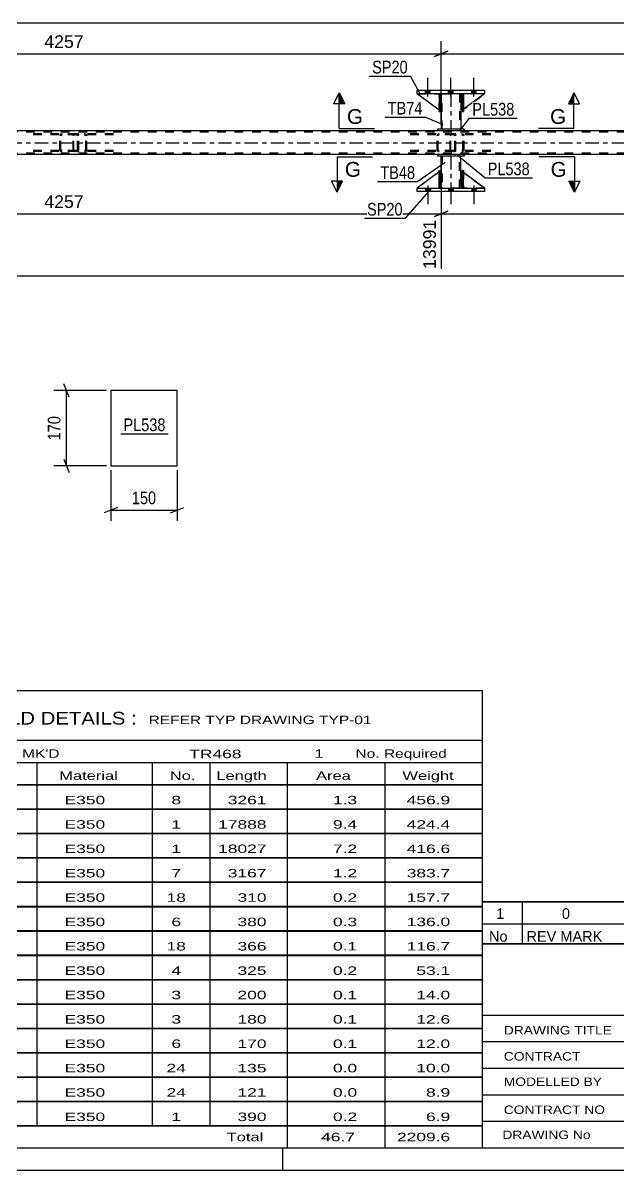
# Model space of a CAD drawing. Header units: millimetres. Extents: x 0 to 841, y 0 to 594.
# Drawn here: x 572.3 to 706.7, y 0 to 258.9 of the extents above; entities that cross this region are included whole.
import ezdxf

# ---------------------------------------------------------------- set-up
doc = ezdxf.new("R2010")
doc.units = ezdxf.units.MM
doc.linetypes.add('DXK_LINE_DOT2', pattern=[3.9198, 1.9599, -1.9599])
doc.linetypes.add('DXK_LINE_DOT3', pattern=[5.9187, 2.979, -0.9799, 0.9799, -0.9799])
doc.styles.add('Arial', font='ARIAL.TTF', dxfattribs={"height": 0.2})
doc.styles.add('Arial Narrow', font='ARIALN.TTF', dxfattribs={"height": 0.2})

# ---------------------------------------------------------------- blocks, each defined once
blk = doc.blocks.new('Unknown-318465150-1115')
at = {"color": 5, "linetype": 'Continuous'}
for p, q in [((5, 5), (836, 5)), ((631, 0), (631, 5)), ((0, 0), (841, 0))]:
    blk.add_line(p, q, dxfattribs=at)
blk = doc.blocks.new('Part-318465150-3970 - 3900')
at = {"color": 2, "linetype": 'Continuous'}
for p, q in [((671.95, 229.26), (665.95, 229.26)), ((665.95, 229.26), (665.95, 228.86)), ((671.95, 228.86), (665.95, 228.86)), ((671.95, 229.26), (671.95, 228.86))]:
    blk.add_line(p, q, dxfattribs=at)
blk = doc.blocks.new('Part-318465150-3975 - 3900')
at = {"color": 2, "linetype": 'Continuous'}
for p, q in [((666.75, 225.66), (666.75, 228.86)), ((671.15, 225.66), (671.15, 228.86)), ((666.75, 221.66), (666.75, 222.26)), ((671.15, 222.26), (671.15, 221.66))]:
    blk.add_line(p, q, dxfattribs=at)
at = {"color": 7, "linetype": 'DXK_LINE_DOT2'}
for p, q in [((671.15, 228.86), (666.75, 228.86)), ((666.99, 228.86), (666.99, 221.66)), ((670.91, 221.66), (670.91, 228.86)), ((666.75, 222.26), (666.75, 225.66)), ((671.15, 222.26), (671.15, 225.66)), ((671.15, 221.66), (666.75, 221.66))]:
    blk.add_line(p, q, dxfattribs=at)
at = {"color": 7, "linetype": 'DXK_LINE_DOT3'}
blk.add_line((668.95, 228.86), (668.95, 221.66), dxfattribs=at)
blk = doc.blocks.new('Part-318465150-3976 - 3900')
at = {"color": 2, "linetype": 'Continuous'}
for p, q in [((666.3, 221.66), (666.3, 225.66)), ((666.3, 225.66), (666.62, 225.66)), ((666.62, 221.66), (666.62, 225.66)), ((666.3, 221.66), (666.3, 221.66)), ((666.62, 221.66), (666.3, 221.66))]:
    blk.add_line(p, q, dxfattribs=at)
at = {"color": 7, "linetype": 'DXK_LINE_DOT2'}
for p, q in [((666.3, 225.66), (666.3, 222.26)), ((666.62, 222.26), (666.62, 225.66)), ((666.3, 222.26), (666.3, 221.66)), ((666.3, 222.26), (666.62, 222.26)), ((666.3, 221.66), (666.3, 221.66)), ((666.3, 221.66), (666.3, 221.66)), ((666.62, 221.66), (666.62, 222.26)), ((666.62, 221.66), (666.62, 221.66))]:
    blk.add_line(p, q, dxfattribs=at)
blk = doc.blocks.new('Part-318465150-3924 - 3900')
at = {"color": 7, "linetype": 'DXK_LINE_DOT2'}
for p, q in [((669.55, 233.9), (658.7, 233.9)), ((669.55, 233.66), (658.7, 233.66)), ((665.85, 233.6), (665.81, 233.42)), ((665.81, 230.38), (665.81, 233.42)), ((666.06, 233.42), (666.08, 233.51)), ((666.06, 230.38), (666.06, 233.42)), ((666.08, 233.51), (666.14, 233.59)), ((666.32, 233.9), (666.12, 233.86)), ((666.14, 233.59), (666.22, 233.64)), ((666.22, 233.64), (666.32, 233.66)), ((669.75, 233.86), (669.55, 233.9)), ((669.55, 233.66), (669.65, 233.64)), ((669.65, 233.64), (669.73, 233.59)), ((669.73, 233.59), (669.79, 233.51)), ((669.79, 233.51), (669.81, 233.42)), ((669.81, 230.38), (669.81, 233.42)), ((670.06, 233.42), (670.02, 233.6)), ((670.06, 230.38), (670.06, 233.42)), ((669.55, 230.14), (658.7, 230.14)), ((669.55, 229.9), (658.7, 229.9)), ((665.81, 230.38), (665.85, 230.19)), ((666.08, 230.28), (666.06, 230.38)), ((666.14, 230.21), (666.08, 230.28)), ((666.12, 229.93), (666.32, 229.9)), ((666.22, 230.15), (666.14, 230.21)), ((666.32, 230.14), (666.22, 230.15)), ((669.65, 230.15), (669.55, 230.14)), ((669.55, 229.9), (669.75, 229.93)), ((669.73, 230.21), (669.65, 230.15)), ((669.79, 230.28), (669.73, 230.21)), ((669.81, 230.38), (669.79, 230.28)), ((670.02, 230.19), (670.06, 230.38))]:
    blk.add_line(p, q, dxfattribs=at)
for centre, start, end in [((666.3, 233.4), 110.7583, 155.68), ((669.57, 233.4), 24.32, 69.2417), ((666.3, 230.4), 204.32, 249.2417), ((669.57, 230.4), 290.7583, 335.68)]:
    blk.add_arc(centre, 0.496, start, end, dxfattribs=at)
blk = doc.blocks.new('Part-318465150-3925 - 3900')
at = {"color": 7, "linetype": 'DXK_LINE_DOT2'}
for p, q in [((584.42, 233.9), (573.56, 233.9)), ((584.42, 233.66), (573.56, 233.66)), ((580.71, 233.6), (580.67, 233.42)), ((580.67, 230.38), (580.67, 233.42)), ((580.93, 233.42), (580.95, 233.51)), ((580.93, 230.38), (580.93, 233.42)), ((580.95, 233.51), (581, 233.59)), ((581.18, 233.9), (580.99, 233.86)), ((581, 233.59), (581.09, 233.64)), ((581.09, 233.64), (581.18, 233.66)), ((584.61, 233.86), (584.42, 233.9)), ((584.42, 233.66), (584.52, 233.64)), ((584.52, 233.64), (584.6, 233.59)), ((584.6, 233.59), (584.65, 233.51)), ((584.65, 233.51), (584.67, 233.42)), ((584.67, 230.38), (584.67, 233.42)), ((584.93, 233.42), (584.89, 233.6)), ((584.93, 230.38), (584.93, 233.42)), ((584.42, 230.14), (573.56, 230.14)), ((584.42, 229.9), (573.56, 229.9)), ((580.67, 230.38), (580.71, 230.19)), ((580.95, 230.28), (580.93, 230.38)), ((581, 230.21), (580.95, 230.28)), ((580.99, 229.93), (581.18, 229.9)), ((581.09, 230.15), (581, 230.21)), ((581.18, 230.14), (581.09, 230.15)), ((584.52, 230.15), (584.42, 230.14)), ((584.42, 229.9), (584.61, 229.93)), ((584.6, 230.21), (584.52, 230.15)), ((584.65, 230.28), (584.6, 230.21)), ((584.67, 230.38), (584.65, 230.28)), ((584.89, 230.19), (584.93, 230.38))]:
    blk.add_line(p, q, dxfattribs=at)
for centre, start, end in [((581.16, 233.4), 110.7583, 155.68), ((584.44, 233.4), 24.32, 69.2417), ((581.16, 230.4), 204.32, 249.2417), ((584.44, 230.4), 290.7583, 335.68)]:
    blk.add_arc(centre, 0.496, start, end, dxfattribs=at)
blk = doc.blocks.new('Part-318465150-3929 - 3900')
at = {"color": 7, "linetype": 'DXK_LINE_DOT2'}
for p, q in [((668.82, 233.6), (668.8, 233.42)), ((668.8, 230.38), (668.8, 233.42)), ((668.88, 233.76), (668.82, 233.6)), ((668.97, 233.86), (668.88, 233.76)), ((668.94, 233.42), (668.95, 233.51)), ((668.94, 230.38), (668.94, 233.42)), ((668.95, 233.51), (668.98, 233.59)), ((669.07, 233.9), (668.97, 233.86)), ((668.98, 233.59), (669.02, 233.64)), ((669.02, 233.64), (669.07, 233.66)), ((677.93, 233.9), (669.07, 233.9)), ((677.93, 233.66), (669.07, 233.66)), ((670.06, 233.66), (670.06, 233.9)), ((671.6, 233.86), (671.41, 233.9)), ((671.41, 233.66), (671.5, 233.64)), ((671.5, 233.64), (671.58, 233.59)), ((671.58, 233.59), (671.64, 233.51)), ((671.64, 233.51), (671.66, 233.42)), ((671.66, 230.38), (671.66, 233.42)), ((671.91, 233.42), (671.87, 233.6)), ((671.91, 230.38), (671.91, 233.42)), ((668.8, 230.38), (668.82, 230.19)), ((668.82, 230.19), (668.88, 230.04)), ((668.88, 230.04), (668.97, 229.93)), ((668.95, 230.28), (668.94, 230.38)), ((668.98, 230.21), (668.95, 230.28)), ((668.97, 229.93), (669.07, 229.9)), ((669.02, 230.15), (668.98, 230.21)), ((669.07, 230.14), (669.02, 230.15)), ((677.93, 230.14), (669.07, 230.14)), ((677.93, 229.9), (669.07, 229.9)), ((670.06, 229.9), (670.06, 230.14)), ((671.5, 230.15), (671.41, 230.14)), ((671.41, 229.9), (671.6, 229.93)), ((671.58, 230.21), (671.5, 230.15)), ((671.64, 230.28), (671.58, 230.21)), ((671.66, 230.38), (671.64, 230.28)), ((671.87, 230.19), (671.91, 230.38))]:
    blk.add_line(p, q, dxfattribs=at)
for centre, start, end in [((671.42, 233.4), 23.8494, 68.8059), ((671.42, 230.39), 291.1941, 336.1506)]:
    blk.add_arc(centre, 0.492, start, end, dxfattribs=at)
blk = doc.blocks.new('Part-318465150-3996 - 3900')
at = {"color": 2, "linetype": 'Continuous'}
for p, q in [((666.3, 225.33), (661.35, 221.66)), ((666.75, 225.66), (666.62, 225.56)), ((666.75, 222.26), (666.75, 225.66)), ((666.3, 221.81), (666.15, 221.66)), ((666.75, 222.26), (666.62, 222.13)), ((666.75, 222.26), (666.75, 222.26))]:
    blk.add_line(p, q, dxfattribs=at)
at = {"color": 7, "linetype": 'DXK_LINE_DOT2'}
for p, q in [((666.62, 225.56), (666.3, 225.33)), ((666.75, 222.26), (666.75, 225.66)), ((661.35, 221.66), (661.35, 221.66)), ((661.35, 221.66), (666.15, 221.66)), ((666.75, 222.26), (666.15, 221.66)), ((666.62, 222.13), (666.3, 221.81))]:
    blk.add_line(p, q, dxfattribs=at)
blk = doc.blocks.new('Part-318465150-3997 - 3900')
at = {"color": 7, "linetype": 'DXK_LINE_DOT2'}
for p, q in [((666.75, 225.66), (661.35, 221.66)), ((666.75, 222.26), (666.75, 225.66)), ((666.75, 225.66), (666.75, 222.26)), ((661.35, 221.66), (666.15, 221.66)), ((666.15, 221.66), (666.75, 222.26)), ((666.75, 222.26), (666.15, 221.66)), ((666.75, 222.26), (666.75, 222.26))]:
    blk.add_line(p, q, dxfattribs=at)
blk = doc.blocks.new('Part-318465150-3998 - 3900')
at = {"color": 2, "linetype": 'Continuous'}
for p, q in [((671.15, 222.26), (671.15, 225.66)), ((671.15, 225.66), (671.5, 225.39)), ((676.55, 221.66), (671.82, 225.16)), ((671.5, 221.9), (671.15, 222.26))]:
    blk.add_line(p, q, dxfattribs=at)
at = {"color": 7, "linetype": 'DXK_LINE_DOT2'}
for p, q in [((671.82, 225.16), (671.5, 225.39)), ((671.5, 221.9), (671.75, 221.66)), ((671.75, 221.66), (676.55, 221.66))]:
    blk.add_line(p, q, dxfattribs=at)
blk = doc.blocks.new('Part-318465150-3999 - 3900')
at = {"color": 7, "linetype": 'DXK_LINE_DOT2'}
for p, q in [((671.15, 222.26), (671.15, 225.66)), ((671.15, 225.66), (676.55, 221.66)), ((671.75, 221.66), (671.15, 222.26)), ((676.55, 221.66), (671.75, 221.66))]:
    blk.add_line(p, q, dxfattribs=at)
blk = doc.blocks.new('Part-318465150-4000 - 3900')
at = {"color": 7, "linetype": 'DXK_LINE_DOT2'}
for p, q in [((666.75, 238.94), (661.35, 242.94)), ((661.35, 242.94), (666.15, 242.94)), ((666.15, 242.94), (666.75, 242.34)), ((666.75, 242.34), (666.15, 242.94)), ((666.75, 242.34), (666.75, 238.94)), ((666.75, 242.34), (666.75, 242.34)), ((666.75, 242.34), (666.75, 238.94))]:
    blk.add_line(p, q, dxfattribs=at)
blk = doc.blocks.new('Part-318465150-4001 - 3900')
at = {"color": 2, "linetype": 'Continuous'}
for p, q in [((671.5, 242.69), (671.15, 242.34)), ((671.15, 242.34), (671.15, 238.94)), ((676.55, 242.94), (671.82, 239.44)), ((671.15, 238.94), (671.5, 239.2))]:
    blk.add_line(p, q, dxfattribs=at)
at = {"color": 7, "linetype": 'DXK_LINE_DOT2'}
for p, q in [((671.75, 242.94), (671.5, 242.69)), ((676.55, 242.94), (671.75, 242.94)), ((676.55, 242.94), (676.55, 242.94)), ((676.55, 242.94), (676.55, 242.94)), ((671.82, 239.44), (671.5, 239.2))]:
    blk.add_line(p, q, dxfattribs=at)
blk = doc.blocks.new('Part-318465150-4002 - 3900')
at = {"color": 7, "linetype": 'DXK_LINE_DOT2'}
for p, q in [((671.75, 242.94), (671.15, 242.34)), ((671.15, 238.94), (676.55, 242.94)), ((671.15, 242.34), (671.15, 238.94)), ((676.55, 242.94), (671.75, 242.94))]:
    blk.add_line(p, q, dxfattribs=at)
blk = doc.blocks.new('Part-318465150-3939 - 3900')
at = {"color": 7, "linetype": 'DXK_LINE_DOT2'}
for p, q in [((583.69, 233.6), (583.67, 233.42)), ((583.67, 230.38), (583.67, 233.42)), ((583.75, 233.76), (583.69, 233.6)), ((583.83, 233.86), (583.75, 233.76)), ((583.8, 233.42), (583.81, 233.51)), ((583.8, 230.38), (583.8, 233.42)), ((583.81, 233.51), (583.84, 233.59)), ((583.94, 233.9), (583.83, 233.86)), ((583.84, 233.59), (583.88, 233.64)), ((583.88, 233.64), (583.94, 233.66)), ((592.8, 233.9), (583.94, 233.9)), ((592.8, 233.66), (583.94, 233.66)), ((584.93, 233.66), (584.93, 233.9)), ((586.46, 233.86), (586.27, 233.9)), ((586.27, 233.66), (586.37, 233.64)), ((586.37, 233.64), (586.45, 233.59)), ((586.45, 233.59), (586.5, 233.51)), ((586.5, 233.51), (586.52, 233.42)), ((586.52, 230.38), (586.52, 233.42)), ((586.77, 233.42), (586.74, 233.6)), ((586.77, 230.38), (586.77, 233.42)), ((583.67, 230.38), (583.69, 230.19)), ((583.69, 230.19), (583.75, 230.04)), ((583.75, 230.04), (583.83, 229.93)), ((583.81, 230.28), (583.8, 230.38)), ((583.84, 230.21), (583.81, 230.28)), ((583.83, 229.93), (583.94, 229.9)), ((583.88, 230.15), (583.84, 230.21)), ((583.94, 230.14), (583.88, 230.15)), ((592.8, 230.14), (583.94, 230.14)), ((592.8, 229.9), (583.94, 229.9)), ((584.93, 229.9), (584.93, 230.14)), ((586.37, 230.15), (586.27, 230.14)), ((586.27, 229.9), (586.46, 229.93)), ((586.45, 230.21), (586.37, 230.15)), ((586.5, 230.28), (586.45, 230.21)), ((586.52, 230.38), (586.5, 230.28)), ((586.74, 230.19), (586.77, 230.38))]:
    blk.add_line(p, q, dxfattribs=at)
for centre, start, end in [((586.29, 233.4), 23.8494, 68.8059), ((586.29, 230.39), 291.1941, 336.1506)]:
    blk.add_arc(centre, 0.492, start, end, dxfattribs=at)
blk = doc.blocks.new('Part-318465150-4007 - 3900')
at = {"color": 2, "linetype": 'Continuous'}
for p, q in [((661.35, 221.66), (661.35, 221.66)), ((661.35, 220.86), (661.35, 221.66)), ((661.35, 221.66), (676.55, 221.66)), ((661.35, 220.86), (661.35, 220.86)), ((676.55, 220.86), (661.35, 220.86)), ((676.55, 221.66), (676.55, 221.66)), ((676.55, 221.66), (676.55, 220.86)), ((676.55, 220.86), (676.55, 220.86))]:
    blk.add_line(p, q, dxfattribs=at)
at = {"color": 7, "linetype": 'DXK_LINE_DOT2'}
for p, q in [((661.35, 220.86), (661.35, 221.66)), ((676.55, 221.66), (676.55, 220.86))]:
    blk.add_line(p, q, dxfattribs=at)
blk = doc.blocks.new('Part-318465150-3977 - 3900')
at = {"color": 2, "linetype": 'Continuous'}
for p, q in [((671.5, 221.66), (671.5, 225.66)), ((671.5, 225.66), (671.82, 225.66)), ((671.82, 221.66), (671.82, 225.66)), ((671.5, 221.66), (671.5, 221.66)), ((671.82, 221.66), (671.5, 221.66))]:
    blk.add_line(p, q, dxfattribs=at)
at = {"color": 7, "linetype": 'DXK_LINE_DOT2'}
for p, q in [((671.5, 225.66), (671.5, 222.26)), ((671.82, 222.26), (671.82, 225.66)), ((671.5, 222.26), (671.5, 221.66)), ((671.5, 222.26), (671.82, 222.26)), ((671.5, 221.66), (671.5, 221.66)), ((671.5, 221.66), (671.5, 221.66)), ((671.82, 221.66), (671.82, 222.26)), ((671.82, 221.66), (671.82, 221.66))]:
    blk.add_line(p, q, dxfattribs=at)
blk = doc.blocks.new('Part-318465150-3994 - 3900')
at = {"color": 7, "linetype": 'DXK_LINE_DOT2'}
for p, q in [((666.3, 225.66), (666.62, 225.66)), ((666.3, 222.26), (666.3, 225.66)), ((666.3, 225.66), (666.3, 221.66)), ((666.62, 225.66), (666.62, 222.26)), ((666.62, 221.66), (666.62, 225.56)), ((666.62, 222.26), (666.3, 222.26)), ((666.3, 221.66), (666.3, 222.26)), ((666.62, 221.66), (666.3, 221.66)), ((666.62, 222.26), (666.62, 221.66)), ((666.62, 221.66), (666.62, 221.66))]:
    blk.add_line(p, q, dxfattribs=at)
blk = doc.blocks.new('Part-318465150-3995 - 3900')
at = {"color": 7, "linetype": 'DXK_LINE_DOT2'}
for p, q in [((671.82, 225.66), (671.5, 225.66)), ((671.5, 222.26), (671.5, 225.66)), ((671.5, 225.66), (671.5, 221.66)), ((671.82, 225.66), (671.82, 222.26)), ((671.82, 221.66), (671.82, 225.66)), ((671.82, 222.26), (671.5, 222.26)), ((671.5, 221.66), (671.5, 222.26)), ((671.82, 221.66), (671.5, 221.66)), ((671.82, 222.26), (671.82, 221.66)), ((671.82, 221.66), (671.82, 221.66))]:
    blk.add_line(p, q, dxfattribs=at)
blk = doc.blocks.new('Part-318465150-4012 - 3900')
at = {"color": 2, "linetype": 'Continuous'}
for p, q in [((661.35, 242.94), (661.35, 243.74)), ((661.35, 243.74), (676.55, 243.74)), ((676.55, 243.74), (676.55, 242.94)), ((676.55, 242.94), (661.35, 242.94))]:
    blk.add_line(p, q, dxfattribs=at)
blk = doc.blocks.new('Part-318465150-4074 - 3900')
at = {"color": 2, "linetype": 'Continuous'}
for p, q in [((666.75, 242.94), (666.75, 242.34)), ((671.15, 242.94), (671.15, 242.34)), ((666.75, 238.94), (666.75, 234.94)), ((671.15, 238.94), (671.15, 234.94))]:
    blk.add_line(p, q, dxfattribs=at)
at = {"color": 7, "linetype": 'DXK_LINE_DOT2'}
for p, q in [((666.75, 242.94), (671.15, 242.94)), ((666.75, 242.34), (666.75, 238.94)), ((666.99, 234.94), (666.99, 242.94)), ((670.91, 242.94), (670.91, 234.94)), ((671.15, 242.34), (671.15, 238.94)), ((671.15, 234.94), (666.75, 234.94))]:
    blk.add_line(p, q, dxfattribs=at)
at = {"color": 7, "linetype": 'DXK_LINE_DOT3'}
blk.add_line((668.95, 242.94), (668.95, 234.94), dxfattribs=at)
blk = doc.blocks.new('Part-318465150-4075 - 3900')
at = {"color": 2, "linetype": 'Continuous'}
for p, q in [((666.62, 242.94), (666.3, 242.94)), ((666.3, 242.94), (666.3, 238.94)), ((666.62, 242.94), (666.62, 242.94)), ((666.62, 242.94), (666.62, 238.94)), ((666.62, 238.94), (666.3, 238.94))]:
    blk.add_line(p, q, dxfattribs=at)
at = {"color": 7, "linetype": 'DXK_LINE_DOT2'}
for p, q in [((666.3, 242.94), (666.3, 242.34)), ((666.3, 242.94), (666.3, 242.94)), ((666.62, 242.34), (666.3, 242.34)), ((666.3, 242.34), (666.3, 238.94)), ((666.62, 242.34), (666.62, 242.94)), ((666.62, 242.94), (666.62, 242.94)), ((666.62, 238.94), (666.62, 242.34))]:
    blk.add_line(p, q, dxfattribs=at)
blk = doc.blocks.new('Part-318465150-4076 - 3900')
at = {"color": 2, "linetype": 'Continuous'}
for p, q in [((671.82, 242.94), (671.5, 242.94)), ((671.5, 242.94), (671.5, 238.94)), ((671.82, 242.94), (671.82, 242.94)), ((671.82, 242.94), (671.82, 238.94)), ((671.82, 238.94), (671.5, 238.94))]:
    blk.add_line(p, q, dxfattribs=at)
at = {"color": 7, "linetype": 'DXK_LINE_DOT2'}
for p, q in [((671.5, 242.94), (671.5, 242.34)), ((671.5, 242.94), (671.5, 242.94)), ((671.82, 242.34), (671.5, 242.34)), ((671.5, 242.34), (671.5, 238.94)), ((671.82, 242.34), (671.82, 242.94)), ((671.82, 242.94), (671.82, 242.94)), ((671.82, 238.94), (671.82, 242.34))]:
    blk.add_line(p, q, dxfattribs=at)
blk = doc.blocks.new('Part-318465150-4077 - 3900')
at = {"color": 7, "linetype": 'DXK_LINE_DOT2'}
for p, q in [((666.3, 242.34), (666.3, 242.94)), ((666.3, 242.94), (666.3, 242.94)), ((666.3, 242.94), (666.3, 238.94)), ((666.3, 242.94), (666.62, 242.94)), ((666.3, 238.94), (666.3, 242.34)), ((666.3, 242.34), (666.62, 242.34)), ((666.62, 242.94), (666.62, 242.34)), ((666.62, 238.94), (666.62, 242.94)), ((666.62, 242.34), (666.62, 238.94)), ((666.3, 238.94), (666.62, 238.94))]:
    blk.add_line(p, q, dxfattribs=at)
blk = doc.blocks.new('Part-318465150-4078 - 3900')
at = {"color": 7, "linetype": 'DXK_LINE_DOT2'}
for p, q in [((671.5, 242.34), (671.5, 242.94)), ((671.5, 242.94), (671.5, 242.94)), ((671.5, 242.94), (671.5, 238.94)), ((671.5, 242.94), (671.82, 242.94)), ((671.5, 238.94), (671.5, 242.34)), ((671.5, 242.34), (671.82, 242.34)), ((671.82, 242.94), (671.82, 242.34)), ((671.82, 238.94), (671.82, 242.94)), ((671.82, 242.34), (671.82, 238.94)), ((671.5, 238.94), (671.82, 238.94))]:
    blk.add_line(p, q, dxfattribs=at)
blk = doc.blocks.new('Part-318465150-4079 - 3900')
at = {"color": 2, "linetype": 'Continuous'}
for p, q in [((666.3, 239.27), (661.35, 242.94)), ((666.3, 242.78), (666.15, 242.94)), ((666.75, 242.34), (666.62, 242.46)), ((666.75, 242.34), (666.75, 242.34)), ((666.75, 238.94), (666.75, 242.34)), ((666.62, 239.03), (666.75, 238.94)), ((666.75, 238.94), (666.75, 238.94))]:
    blk.add_line(p, q, dxfattribs=at)
at = {"color": 7, "linetype": 'DXK_LINE_DOT2'}
for p, q in [((666.15, 242.94), (661.35, 242.94)), ((661.35, 242.94), (661.35, 242.94)), ((666.15, 242.94), (666.75, 242.34)), ((666.62, 242.46), (666.3, 242.78)), ((666.75, 242.34), (666.75, 238.94)), ((666.62, 239.03), (666.3, 239.27))]:
    blk.add_line(p, q, dxfattribs=at)
blk = doc.blocks.new('Part-318465150-4090 - 3900')
at = {"color": 7, "linetype": 'DXK_LINE_DOT2'}
for p, q in [((763.2, 234.3), (107.17, 234.3)), ((671.95, 234.54), (665.95, 234.54)), ((763.2, 229.5), (107.17, 229.5))]:
    blk.add_line(p, q, dxfattribs=at)
at = {"color": 2, "linetype": 'Continuous'}
for p, q in [((665.95, 234.54), (501.68, 234.54)), ((763.2, 234.54), (671.95, 234.54)), ((763.2, 229.26), (107.17, 229.26))]:
    blk.add_line(p, q, dxfattribs=at)
at = {"color": 7, "linetype": 'DXK_LINE_DOT3'}
blk.add_line((107.45, 231.9), (763.2, 231.9), dxfattribs=at)
blk = doc.blocks.new('Part-318465150-4095 - 3900')
at = {"color": 2, "linetype": 'Continuous'}
for p, q in [((671.95, 234.94), (665.95, 234.94)), ((665.95, 234.94), (665.95, 234.54)), ((671.95, 234.54), (665.95, 234.54)), ((671.95, 234.94), (671.95, 234.54))]:
    blk.add_line(p, q, dxfattribs=at)
blk = doc.blocks.new('Bolt-318465150-4123 - 3900')
at = {"linetype": 'Continuous'}
for points in [[(664.27, 243.74), (663.23, 243.74), (663.23, 242.94), (664.27, 242.94)], [(664.27, 243.74), (663.23, 243.74), (663.23, 242.94), (664.27, 242.94)], [(664.27, 243.74), (663.23, 243.74), (663.23, 242.94), (664.27, 242.94)], [(669.47, 243.74), (668.43, 243.74), (668.43, 242.94), (669.47, 242.94)], [(669.47, 243.74), (668.43, 243.74), (668.43, 242.94), (669.47, 242.94)], [(674.67, 243.74), (673.63, 243.74), (673.63, 242.94), (674.67, 242.94)], [(674.67, 243.74), (673.63, 243.74), (673.63, 242.94), (674.67, 242.94)], [(674.67, 243.74), (673.63, 243.74), (673.63, 242.94), (674.67, 242.94)]]:
    blk.add_hatch(color=1, dxfattribs=at).paths.add_polyline_path(points)
at = {"color": 1, "linetype": 'Continuous'}
for p, q in [((663.75, 242.34), (663.75, 246.54)), ((663.75, 242.34), (663.75, 246.54)), ((663.75, 242.34), (663.75, 246.54)), ((668.95, 242.34), (668.95, 246.54)), ((668.95, 242.34), (668.95, 246.54)), ((674.15, 242.34), (674.15, 246.54)), ((674.15, 242.34), (674.15, 246.54)), ((674.15, 242.34), (674.15, 246.54)), ((663.23, 242.94), (663.23, 243.74)), ((663.23, 242.94), (663.23, 243.74)), ((663.23, 242.94), (663.23, 243.74)), ((664.27, 242.94), (664.27, 243.74)), ((664.27, 242.94), (664.27, 243.74)), ((664.27, 242.94), (664.27, 243.74)), ((668.43, 242.94), (668.43, 243.74)), ((668.43, 242.94), (668.43, 243.74)), ((669.47, 242.94), (669.47, 243.74)), ((669.47, 242.94), (669.47, 243.74)), ((673.63, 242.94), (673.63, 243.74)), ((673.63, 242.94), (673.63, 243.74)), ((673.63, 242.94), (673.63, 243.74)), ((674.67, 242.94), (674.67, 243.74)), ((674.67, 242.94), (674.67, 243.74)), ((674.67, 242.94), (674.67, 243.74))]:
    blk.add_line(p, q, dxfattribs=at)
blk = doc.blocks.new('Bolt-318465150-4152 - 3900')
at = {"linetype": 'Continuous'}
for points in [[(663.23, 220.86), (664.27, 220.86), (664.27, 221.66), (663.23, 221.66)], [(663.23, 220.86), (664.27, 220.86), (664.27, 221.66), (663.23, 221.66)], [(663.23, 220.86), (664.27, 220.86), (664.27, 221.66), (663.23, 221.66)], [(668.43, 220.86), (669.47, 220.86), (669.47, 221.66), (668.43, 221.66)], [(668.43, 220.86), (669.47, 220.86), (669.47, 221.66), (668.43, 221.66)], [(673.63, 220.86), (674.67, 220.86), (674.67, 221.66), (673.63, 221.66)], [(673.63, 220.86), (674.67, 220.86), (674.67, 221.66), (673.63, 221.66)], [(673.63, 220.86), (674.67, 220.86), (674.67, 221.66), (673.63, 221.66)]]:
    blk.add_hatch(color=1, dxfattribs=at).paths.add_polyline_path(points)
at = {"color": 1, "linetype": 'Continuous'}
for p, q in [((663.23, 221.66), (663.23, 220.86)), ((663.23, 221.66), (663.23, 220.86)), ((663.23, 221.66), (663.23, 220.86)), ((663.75, 222.26), (663.75, 218.06)), ((663.75, 222.26), (663.75, 218.06)), ((663.75, 222.26), (663.75, 218.06)), ((664.27, 221.66), (664.27, 220.86)), ((664.27, 221.66), (664.27, 220.86)), ((664.27, 221.66), (664.27, 220.86)), ((668.43, 221.66), (668.43, 220.86)), ((668.43, 221.66), (668.43, 220.86)), ((668.95, 222.26), (668.95, 218.06)), ((668.95, 222.26), (668.95, 218.06)), ((669.47, 221.66), (669.47, 220.86)), ((669.47, 221.66), (669.47, 220.86)), ((673.63, 221.66), (673.63, 220.86)), ((673.63, 221.66), (673.63, 220.86)), ((673.63, 221.66), (673.63, 220.86)), ((674.15, 222.26), (674.15, 218.06)), ((674.15, 222.26), (674.15, 218.06)), ((674.15, 222.26), (674.15, 218.06)), ((674.67, 221.66), (674.67, 220.86)), ((674.67, 221.66), (674.67, 220.86)), ((674.67, 221.66), (674.67, 220.86))]:
    blk.add_line(p, q, dxfattribs=at)
blk = doc.blocks.new('Part-318465150-1924 - 1910')
at = {"color": 2, "linetype": 'Continuous'}
for p, q in [((607.17, 175.95), (592.17, 175.95)), ((592.17, 175.95), (592.17, 158.95)), ((607.17, 158.95), (607.17, 175.95)), ((592.17, 158.95), (607.17, 158.95))]:
    blk.add_line(p, q, dxfattribs=at)
blk = doc.blocks.new('StraightDimension-318465150-4267 - 3900')
at = {"color": 7, "linetype": 'Continuous'}
for p, q in [((496.48, 227.86), (496.48, 205.61)), ((666.75, 227.86), (666.75, 203.39)), ((497.98, 216.41), (494.98, 215.21)), ((496.48, 215.81), (666.75, 215.81)), ((665.25, 215.21), (668.25, 216.41))]:
    blk.add_line(p, q, dxfattribs=at)
at = {"color": 0}
blk.add_wipeout([(586.66, 216.56), (586.66, 220.76), (576.56, 220.76), (576.56, 216.56)], dxfattribs=at)
at = {"color": 0, "linetype": 'Continuous'}
blk.add_wipeout([(666.15, 215.11), (661.95, 215.11), (661.95, 202.79), (666.15, 202.79)], dxfattribs=at)
at = {"color": 3, "style": 'Arial'}
blk.add_text('4257', height=2.865, dxfattribs=at).set_placement((577.16, 217.16))
at = {"color": 3, "linetype": 'Continuous', "style": 'Arial'}
blk.add_text('13991', height=2.865, rotation=90.0002, dxfattribs=at).set_placement((665.55, 203.39))
blk = doc.blocks.new('StraightDimension-318465150-4174 - 3900')
at = {"color": 7, "linetype": 'Continuous'}
blk.add_line((106.6, 258.93), (771.82, 258.93), dxfattribs=at)
blk = doc.blocks.new('StraightDimension-318465150-4206 - 3900')
at = {"color": 7, "linetype": 'Continuous'}
for p, q in [((666.75, 235.94), (666.75, 254.78)), ((771.82, 235.54), (771.82, 254.78)), ((668.25, 252.53), (665.25, 251.33)), ((666.75, 251.93), (771.82, 251.93)), ((770.32, 251.33), (773.32, 252.53))]:
    blk.add_line(p, q, dxfattribs=at)
at = {"color": 0}
blk.add_wipeout([(724.33, 252.68), (724.33, 256.88), (714.23, 256.88), (714.23, 252.68)], dxfattribs=at)
at = {"color": 3, "style": 'Arial'}
blk.add_text('3897', height=2.865, dxfattribs=at).set_placement((714.83, 253.28))
blk = doc.blocks.new('StraightDimension-318465150-4216 - 3900')
at = {"color": 7, "linetype": 'Continuous'}
for p, q in [((496.48, 235.94), (496.48, 254.78)), ((666.75, 235.94), (666.75, 254.78)), ((497.98, 252.53), (494.98, 251.33)), ((496.48, 251.93), (666.75, 251.93)), ((665.25, 251.33), (668.25, 252.53))]:
    blk.add_line(p, q, dxfattribs=at)
at = {"color": 0}
blk.add_wipeout([(586.66, 252.68), (586.66, 256.88), (576.56, 256.88), (576.56, 252.68)], dxfattribs=at)
at = {"color": 3, "style": 'Arial'}
blk.add_text('4257', height=2.865, dxfattribs=at).set_placement((577.16, 253.28))
blk = doc.blocks.new('StraightDimension-318465150-4277 - 3900')
at = {"color": 7, "linetype": 'Continuous'}
for p, q in [((771.82, 228.27), (771.82, 203.39)), ((666.75, 227.86), (666.75, 203.39)), ((668.25, 216.41), (665.25, 215.21)), ((666.75, 215.81), (771.82, 215.81)), ((770.32, 215.21), (773.32, 216.41))]:
    blk.add_line(p, q, dxfattribs=at)
at = {"color": 0}
blk.add_wipeout([(724.33, 216.56), (724.33, 220.76), (714.23, 220.76), (714.23, 216.56)], dxfattribs=at)
at = {"color": 0, "linetype": 'Continuous'}
blk.add_wipeout([(771.22, 215.11), (767.02, 215.11), (767.02, 202.79), (771.22, 202.79)], dxfattribs=at)
at = {"color": 3, "style": 'Arial'}
blk.add_text('3897', height=2.865, dxfattribs=at).set_placement((714.83, 217.16))
at = {"color": 3, "linetype": 'Continuous', "style": 'Arial'}
blk.add_text('17888', height=2.865, rotation=90.0002, dxfattribs=at).set_placement((770.62, 203.39))
blk = doc.blocks.new('StraightDimension-318465150-4300 - 3900')
at = {"color": 7, "linetype": 'Continuous'}
blk.add_line((105.97, 201.82), (772.46, 201.82), dxfattribs=at)
blk = doc.blocks.new('StraightDimension-318465150-1926 - 1910')
at = {"color": 7, "linetype": 'Continuous'}
for p, q in [((582.77, 174.45), (581.57, 177.45)), ((591.17, 175.95), (579.32, 175.95)), ((582.17, 158.95), (582.17, 175.95)), ((591.17, 158.95), (579.32, 158.95)), ((581.57, 160.45), (582.77, 157.45))]:
    blk.add_line(p, q, dxfattribs=at)
at = {"color": 0}
blk.add_wipeout([(581.42, 170.79), (577.22, 170.79), (577.22, 164.11), (581.42, 164.11)], dxfattribs=at)
at = {"color": 3, "style": 'Arial Narrow'}
blk.add_text('170', height=2.863, rotation=90.0002, dxfattribs=at).set_placement((580.82, 164.71))
blk = doc.blocks.new('StraightDimension-318465150-1937 - 1910')
at = {"color": 7, "linetype": 'Continuous'}
for p, q in [((592.17, 157.95), (592.17, 146.55)), ((607.17, 157.95), (607.17, 146.55)), ((593.67, 149.55), (590.67, 148.35)), ((592.17, 148.95), (607.17, 148.95)), ((605.67, 148.35), (608.67, 149.55))]:
    blk.add_line(p, q, dxfattribs=at)
at = {"color": 0}
blk.add_wipeout([(603.01, 149.7), (603.01, 153.9), (596.32, 153.9), (596.32, 149.7)], dxfattribs=at)
at = {"color": 3, "style": 'Arial Narrow'}
blk.add_text('150', height=2.863, dxfattribs=at).set_placement((596.92, 150.3))
blk = doc.blocks.new('Unknown-318465150-15743')
at = {"color": 7, "linetype": 'Continuous'}
for p, q in [((676, 51.05), (676, 5)), ((676, 51.05), (836, 51.05)), ((836, 51), (836, 5)), ((676, 35), (836, 35)), ((716.14, 35), (716.14, 5)), ((676, 29), (836, 29)), ((818, 5.05), (818, 29.05)), ((676, 23), (836, 23)), ((760.14, 23), (760.14, 5)), ((676, 17), (836, 17)), ((676, 11), (818, 11)), ((676, 5), (836, 5))]:
    blk.add_line(p, q, dxfattribs=at)
at = {"color": 7, "style": 'Arial Narrow'}
for s, height, width, p in [('DRAWING TITLE', 1.9089, 1.425378, (680.88, 30.61)), ('TRUSS', 1.909, 1.425378, (717.81, 30.59)), ('CONTRACT', 1.909, 1.425378, (680.88, 24.71)), ('TERMINAL BUILDING', 1.9089, 1.425378, (718.06, 25.07)), ('MODELLED BY', 1.9089, 1.425378, (680.88, 18.98)), ('GSK', 1.909, 1.425378, (717.88, 19.04)), ('ISSUED', 1.909, 1.425378, (760.94, 18.64)), ('08.05.2026', 1.909, 1.425378, (777.69, 18.52)), ('CONTRACT NO', 1.9089, 1.425378, (680.88, 12.66)), ('AN-C-1376', 1.909, 1.425378, (718.23, 12.78)), ('SCALE', 1.909, 1.425378, (760.94, 12.65)), ('A1', 6.204, 1.25, (822.24, 7.2)), ('DRAWING No', 1.909, 1.425378, (680.56, 7)), ('[TR.468]', 1.909, 1.425378, (718.46, 6.99)), ('1', 3.34, 1.5, (797.91, 5.68)), ('REVISION No.', 1.9089, 1.425378, (760.94, 5.77))]:
    blk.add_text(s, height=height, dxfattribs=dict(at, width=width)).set_placement(p)
at = {"color": 7, "linetype": 'Continuous', "style": 'Arial Narrow'}
for s, height, width, p in [('PH #', 2.1, 1.42538, (823.4, 24.55)), ('109', 2.1, 1.42538, (824.19, 18.65)), ('NTS', 1.909, 1.425378, (778, 13.05))]:
    blk.add_text(s, height=height, dxfattribs=dict(at, width=width)).set_placement(p)
blk = doc.blocks.new('Unknown-318465150-15744')
at = {"color": 7, "linetype": 'Continuous'}
for p, q in [((516, 108.25), (676, 108.25)), ((516, 97), (516, 108.25)), ((676, 108.25), (676, 97)), ((516, 97), (676, 97)), ((516, 97), (516, 92)), ((676, 97), (676, 92)), ((516, 92), (676, 92)), ((516, 92), (516, 87)), ((540, 92), (540, 87)), ((575.5, 92), (575.5, 87)), ((601.5, 92), (601.5, 87)), ((614.5, 92), (614.5, 87)), ((632, 92), (632, 87)), ((654, 92), (654, 87)), ((676, 92), (676, 87)), ((516, 87), (676, 87)), ((516, 86.95), (516, 81.55)), ((516, 86.95), (676, 86.95)), ((540, 87), (540, 81.5)), ((575.5, 87), (575.5, 81.5)), ((601.5, 87), (601.5, 81.5)), ((614.5, 87), (614.5, 81.5)), ((632, 87), (632, 81.5)), ((654, 87), (654, 81.5)), ((676, 86.95), (676, 81.55)), ((516, 81.55), (676, 81.55)), ((516, 81.45), (516, 76.05)), ((516, 81.45), (676, 81.45)), ((540, 81.5), (540, 76)), ((575.5, 81.5), (575.5, 76)), ((601.5, 81.5), (601.5, 76)), ((614.5, 81.5), (614.5, 76)), ((632, 81.5), (632, 76)), ((654, 81.5), (654, 76)), ((676, 81.45), (676, 76.05)), ((516, 76.05), (676, 76.05)), ((516, 75.95), (516, 70.55)), ((516, 75.95), (676, 75.95)), ((540, 76), (540, 70.5)), ((575.5, 76), (575.5, 70.5)), ((601.5, 76), (601.5, 70.5)), ((614.5, 76), (614.5, 70.5)), ((632, 76), (632, 70.5)), ((654, 76), (654, 70.5)), ((676, 75.95), (676, 70.55)), ((516, 70.55), (676, 70.55)), ((516, 70.45), (516, 65.05)), ((516, 70.45), (676, 70.45)), ((540, 70.5), (540, 65)), ((575.5, 70.5), (575.5, 65)), ((601.5, 70.5), (601.5, 65)), ((614.5, 70.5), (614.5, 65)), ((632, 70.5), (632, 65)), ((654, 70.5), (654, 65)), ((676, 70.45), (676, 65.05)), ((516, 65.05), (676, 65.05)), ((516, 64.95), (516, 59.55)), ((516, 64.95), (676, 64.95)), ((540, 65), (540, 59.5)), ((575.5, 65), (575.5, 59.5)), ((601.5, 65), (601.5, 59.5)), ((614.5, 65), (614.5, 59.5)), ((632, 65), (632, 59.5)), ((654, 65), (654, 59.5)), ((676, 64.95), (676, 59.55)), ((516, 59.55), (676, 59.55)), ((516, 59.45), (516, 54.05)), ((516, 59.45), (676, 59.45)), ((540, 59.5), (540, 54)), ((575.5, 59.5), (575.5, 54)), ((601.5, 59.5), (601.5, 54)), ((614.5, 59.5), (614.5, 54)), ((632, 59.5), (632, 54)), ((654, 59.5), (654, 54)), ((676, 59.45), (676, 54.05)), ((516, 54.05), (676, 54.05)), ((516, 53.95), (516, 48.55)), ((516, 53.95), (676, 53.95)), ((540, 54), (540, 48.5)), ((575.5, 54), (575.5, 48.5)), ((601.5, 54), (601.5, 48.5)), ((614.5, 54), (614.5, 48.5)), ((632, 54), (632, 48.5)), ((654, 54), (654, 48.5)), ((676, 53.95), (676, 48.55)), ((516, 48.55), (676, 48.55)), ((516, 48.45), (516, 43.05)), ((516, 48.45), (676, 48.45)), ((540, 48.5), (540, 43)), ((575.5, 48.5), (575.5, 43)), ((601.5, 48.5), (601.5, 43)), ((614.5, 48.5), (614.5, 43)), ((632, 48.5), (632, 43)), ((654, 48.5), (654, 43)), ((676, 48.45), (676, 43.05)), ((516, 43.05), (676, 43.05)), ((516, 42.95), (516, 37.55)), ((516, 42.95), (676, 42.95)), ((540, 43), (540, 37.5)), ((575.5, 43), (575.5, 37.5)), ((601.5, 43), (601.5, 37.5)), ((614.5, 43), (614.5, 37.5)), ((632, 43), (632, 37.5)), ((654, 43), (654, 37.5)), ((676, 42.95), (676, 37.55)), ((516, 37.55), (676, 37.55)), ((516, 37.45), (516, 32.05)), ((516, 37.45), (676, 37.45)), ((540, 37.5), (540, 32)), ((575.5, 37.5), (575.5, 32)), ((601.5, 37.5), (601.5, 32)), ((614.5, 37.5), (614.5, 32)), ((632, 37.5), (632, 32)), ((654, 37.5), (654, 32)), ((676, 37.45), (676, 32.05)), ((516, 32.05), (676, 32.05)), ((516, 31.95), (516, 26.55)), ((516, 31.95), (676, 31.95)), ((540, 32), (540, 26.5)), ((575.5, 32), (575.5, 26.5)), ((601.5, 32), (601.5, 26.5)), ((614.5, 32), (614.5, 26.5)), ((632, 32), (632, 26.5)), ((654, 32), (654, 26.5)), ((676, 31.95), (676, 26.55)), ((516, 26.55), (676, 26.55)), ((516, 26.45), (516, 21.05)), ((516, 26.45), (676, 26.45)), ((540, 26.5), (540, 21)), ((575.5, 26.5), (575.5, 21)), ((601.5, 26.5), (601.5, 21)), ((614.5, 26.5), (614.5, 21)), ((632, 26.5), (632, 21)), ((654, 26.5), (654, 21)), ((676, 26.45), (676, 21.05)), ((516, 21.05), (676, 21.05)), ((516, 20.95), (516, 15.55)), ((516, 20.95), (676, 20.95)), ((540, 21), (540, 15.5)), ((575.5, 21), (575.5, 15.5)), ((601.5, 21), (601.5, 15.5)), ((614.5, 21), (614.5, 15.5)), ((632, 21), (632, 15.5)), ((654, 21), (654, 15.5)), ((676, 20.95), (676, 15.55)), ((516, 15.55), (676, 15.55)), ((516, 15.45), (516, 10.05)), ((516, 15.45), (676, 15.45)), ((540, 15.5), (540, 10)), ((575.5, 15.5), (575.5, 10)), ((601.5, 15.5), (601.5, 10)), ((614.5, 15.5), (614.5, 10)), ((632, 15.5), (632, 10)), ((654, 15.5), (654, 10)), ((676, 15.45), (676, 10.05)), ((516, 10.05), (676, 10.05)), ((516, 10), (676, 10)), ((516, 10), (516, 5)), ((632, 10), (632, 5)), ((654, 10), (654, 5)), ((676, 10), (676, 5)), ((516, 5), (676, 5))]:
    blk.add_line(p, q, dxfattribs=at)
at = {"color": 7, "style": 'Arial Narrow'}
for s, height, width, p in [('GENERAL NOTES & WELD DETAILS :', 2.8633, 1.4, (517.15, 100.56)), ('REFER TYP DRAWING TYP-01', 1.9089, 1.6, (600.7, 100.66)), ("MATERIAL LIST FOR ASSEMBLY MK'D", 1.9089, 1.6, (517.15, 93.06)), ('TR468', 1.909, 1.794707, (609.9, 92.97)), ('1', 1.91, 1.794707, (638.08, 93.06)), ('No. Required', 1.9089, 1.6, (647.41, 93.06)), ('Mark', 1.909, 1.7, (517.34, 88)), ('Profile', 1.909, 1.7, (550.41, 88)), ('Material', 1.909, 1.7, (580.54, 88.06)), ('No.', 1.909, 1.7, (605.5, 88.06)), ('Length', 1.909, 1.7, (616, 88.06)), ('Area', 1.909, 1.7, (638.5, 88.06)), ('Weight', 1.909, 1.7, (658, 88.06))]:
    blk.add_text(s, height=height, dxfattribs=dict(at, width=width)).set_placement(p)
at = {"color": 7, "linetype": 'Continuous', "style": 'Arial Narrow'}
for s, height, width, p in [('M182', 1.909, 1.794707, (517.5, 82.56)), ('SHS100*6', 1.909, 1.794707, (542, 82.56)), ('E350', 1.909, 1.794707, (581.74, 82.56)), ('8', 1.91, 1.794707, (605.86, 82.56)), ('3261', 1.909, 1.794707, (618.58, 82.56)), ('1.3', 1.909, 1.794707, (642.32, 82.56)), ('456.9', 1.909, 1.794707, (658.96, 82.56)), ('BC268', 1.909, 1.794707, (517.5, 77.06)), ('SHS132*6', 1.909, 1.794707, (542, 77.06)), ('E350', 1.909, 1.794707, (581.74, 77.06)), ('1', 1.91, 1.794707, (605.86, 77.06)), ('17888', 1.909, 1.794707, (616.4, 77.06)), ('9.4', 1.909, 1.794707, (642.32, 77.06)), ('424.4', 1.909, 1.794707, (658.96, 77.06)), ('TR468', 1.909, 1.794707, (517.5, 71.56)), ('SHS100*8', 1.909, 1.794707, (542, 71.56)), ('E350', 1.909, 1.794707, (581.74, 71.56)), ('1', 1.91, 1.794707, (605.86, 71.56)), ('18027', 1.909, 1.794707, (616.4, 71.56)), ('7.2', 1.909, 1.794707, (642.32, 71.56)), ('416.6', 1.909, 1.794707, (658.96, 71.56)), ('M177', 1.909, 1.794707, (517.5, 66.06)), ('SHS100*6', 1.909, 1.794707, (542, 66.06)), ('E350', 1.909, 1.794707, (581.74, 66.06)), ('7', 1.91, 1.794707, (605.86, 66.06)), ('3167', 1.909, 1.794707, (618.58, 66.06)), ('1.2', 1.909, 1.794707, (642.32, 66.06)), ('383.7', 1.909, 1.794707, (658.96, 66.06)), ('PL761', 1.909, 1.794707, (517.5, 60.56)), ('PL12*300', 1.909, 1.794707, (542, 60.56)), ('E350', 1.909, 1.794707, (581.74, 60.56)), ('18', 1.909, 1.794707, (604.76, 60.56)), ('310', 1.909, 1.794707, (620.77, 60.56)), ('0.2', 1.909, 1.794707, (642.32, 60.56)), ('157.7', 1.909, 1.794707, (658.96, 60.56)), ('SP20', 1.909, 1.794707, (517.5, 55.06)), ('PL20*380', 1.909, 1.794707, (542, 55.06)), ('E350', 1.909, 1.794707, (581.74, 55.06)), ('6', 1.91, 1.794707, (605.86, 55.06)), ('380', 1.909, 1.794707, (620.77, 55.06)), ('0.3', 1.909, 1.794707, (642.32, 55.06)), ('136.0', 1.909, 1.794707, (658.96, 55.06)), ('M1454', 1.909, 1.794707, (517.5, 49.56)), ('RHS100*100*6', 1.9089, 1.794707, (542, 49.56)), ('E350', 1.909, 1.794707, (581.74, 49.56)), ('18', 1.909, 1.794707, (604.76, 49.56)), ('366', 1.909, 1.794707, (620.77, 49.56)), ('0.1', 1.909, 1.794707, (642.32, 49.56)), ('116.7', 1.909, 1.794707, (658.96, 49.56)), ('SP19', 1.909, 1.794707, (517.5, 44.06)), ('PL16*325', 1.909, 1.794707, (542, 44.06)), ('E350', 1.909, 1.794707, (581.74, 44.06)), ('4', 1.91, 1.794707, (605.86, 44.06)), ('325', 1.909, 1.794707, (620.77, 44.06)), ('0.2', 1.909, 1.794707, (642.32, 44.06)), ('53.1', 1.909, 1.794707, (661.14, 44.06)), ('TB74', 1.909, 1.794707, (517.5, 38.56)), ('RHS150*110*6', 1.9089, 1.794707, (542, 38.56)), ('E350', 1.909, 1.794707, (581.74, 38.56)), ('3', 1.91, 1.794707, (605.86, 38.56)), ('200', 1.909, 1.794707, (620.77, 38.56)), ('0.1', 1.909, 1.794707, (642.32, 38.56)), ('14.0', 1.909, 1.794707, (661.14, 38.56)), ('TB48', 1.909, 1.794707, (517.5, 33.06)), ('RHS150*110*6', 1.9089, 1.794707, (542, 33.06)), ('E350', 1.909, 1.794707, (581.74, 33.06)), ('3', 1.91, 1.794707, (605.86, 33.06)), ('180', 1.909, 1.794707, (620.77, 33.06)), ('0.1', 1.909, 1.794707, (642.32, 33.06)), ('12.6', 1.909, 1.794707, (661.14, 33.06)), ('PL538', 1.909, 1.794707, (517.5, 27.56)), ('PL10*150', 1.909, 1.794707, (542, 27.56)), ('E350', 1.909, 1.794707, (581.74, 27.56)), ('6', 1.91, 1.794707, (605.86, 27.56)), ('170', 1.909, 1.794707, (620.77, 27.56)), ('0.1', 1.909, 1.794707, (642.32, 27.56)), ('12.0', 1.909, 1.794707, (661.14, 27.56)), ('ST33', 1.909, 1.794707, (517.5, 22.06)), ('PL8*100', 1.909, 1.794707, (542, 22.06)), ('E350', 1.909, 1.794707, (581.74, 22.06)), ('24', 1.909, 1.794707, (604.76, 22.06)), ('135', 1.909, 1.794707, (620.77, 22.06)), ('0.0', 1.909, 1.794707, (642.32, 22.06)), ('10.0', 1.909, 1.794707, (661.14, 22.06)), ('ST32', 1.909, 1.794707, (517.5, 16.56)), ('PL8*100', 1.909, 1.794707, (542, 16.56)), ('E350', 1.909, 1.794707, (581.74, 16.56)), ('24', 1.909, 1.794707, (604.76, 16.56)), ('121', 1.909, 1.794707, (620.77, 16.56)), ('0.0', 1.909, 1.794707, (642.32, 16.56)), ('8.9', 1.909, 1.794707, (663.33, 16.56)), ('M1439', 1.909, 1.794707, (517.5, 11.06)), ('RHS100*100*6', 1.9089, 1.794707, (542, 11.06)), ('E350', 1.909, 1.794707, (581.74, 11.06)), ('1', 1.91, 1.794707, (605.86, 11.06)), ('390', 1.909, 1.794707, (620.77, 11.06)), ('0.2', 1.909, 1.794707, (642.32, 11.06)), ('6.9', 1.909, 1.794707, (663.33, 11.06)), ('Total', 1.909, 1.7, (618.33, 6.5)), ('46.7', 1.909, 1.794707, (639.64, 6.5)), ('2209.6', 1.909, 1.794707, (656.77, 6.5))]:
    blk.add_text(s, height=height, dxfattribs=dict(at, width=width)).set_placement(p)
blk = doc.blocks.new('Unknown-318465150-15746')
at = {"color": 7, "linetype": 'Continuous'}
for p, q in [((676, 60.55), (836, 60.55)), ((836, 60.55), (676, 60.55)), ((676, 60.55), (676, 55.55)), ((685, 60.55), (685, 55.55)), ((709, 60.55), (709, 55.55)), ((806, 60.55), (806, 55.55)), ((836, 60.55), (836, 55.55)), ((676, 55.55), (836, 55.55)), ((676, 55.55), (676, 51.05)), ((676, 55.55), (836, 55.55)), ((685, 55.55), (685, 51.05)), ((709, 55.55), (709, 51.05)), ((806, 55.55), (806, 51.05)), ((836, 55.55), (836, 51.05)), ((836, 51.05), (676, 51.05))]:
    blk.add_line(p, q, dxfattribs=at)
at = {"color": 7, "linetype": 'Continuous', "style": 'Arial Narrow'}
for s, height, width, p in [('1', 2.39, 1.196471, (679.16, 56.7)), ('0', 2.39, 1.196471, (694, 56.7)), ('ISSUED FOR CONSTRUCTION', 2.3861, 1.196471, (711, 56.7)), ('08.05.2026', 2.386, 1.196471, (812, 56.7)), ('No', 2.386, 1.2, (677.54, 51.55)), ('REV MARK', 2.386, 1.2, (686, 51.55)), ('REVISION DESCRIPTION', 2.3861, 1.2, (711, 51.55)), ('REV. DATE', 2.386, 1.2, (811.28, 51.55))]:
    blk.add_text(s, height=height, dxfattribs=dict(at, width=width)).set_placement(p)
blk = doc.blocks.new('Mark-318465150-4003 - 3900')
at = {"color": 0}
blk.add_wipeout([(658.05, 215.44), (658.05, 218.44), (650.01, 218.44), (650.01, 215.44)], dxfattribs=at)
blk.add_wipeout([(658.05, 215.44), (658.05, 218.44), (650.01, 218.44), (650.01, 215.44)], dxfattribs=at)
at = {"color": 30, "linetype": 'Continuous'}
for p in [(664.4, 221.48), (649.41, 214.84)]:
    blk.add_line(p, (658.65, 214.84), dxfattribs=at)
at = {"color": 3, "style": 'Arial Narrow'}
blk.add_text('SP20', height=2.863, dxfattribs=at).set_placement((650.01, 215.44))
blk = doc.blocks.new('Mark-318465150-3966 - 3900')
at = {"color": 0}
blk.add_wipeout([(686.74, 224.56), (686.74, 227.56), (677.24, 227.56), (677.24, 224.56)], dxfattribs=at)
blk.add_wipeout([(686.74, 224.56), (686.74, 227.56), (677.24, 227.56), (677.24, 224.56)], dxfattribs=at)
at = {"color": 30, "linetype": 'Continuous'}
for p, q in [((670.37, 229.16), (676.64, 223.96)), ((676.64, 223.96), (687.34, 223.96))]:
    blk.add_line(p, q, dxfattribs=at)
at = {"color": 3, "style": 'Arial Narrow'}
blk.add_text('PL538', height=2.863, dxfattribs=at).set_placement((677.24, 224.56))
blk = doc.blocks.new('Mark-318465150-3971 - 3900')
at = {"color": 0}
blk.add_wipeout([(660.87, 223.72), (660.87, 226.72), (653.01, 226.72), (653.01, 223.72)], dxfattribs=at)
blk.add_wipeout([(660.87, 223.72), (660.87, 226.72), (653.01, 226.72), (653.01, 223.72)], dxfattribs=at)
at = {"color": 30, "linetype": 'Continuous'}
for p in [(667.64, 227.4), (652.41, 223.12)]:
    blk.add_line(p, (661.47, 223.12), dxfattribs=at)
at = {"color": 3, "style": 'Arial Narrow'}
blk.add_text('TB48', height=2.863, dxfattribs=at).set_placement((653.01, 223.72))
blk = doc.blocks.new('Mark-318465150-4008 - 3900')
at = {"color": 0}
blk.add_wipeout([(659.2, 247.53), (659.2, 250.53), (651.16, 250.53), (651.16, 247.53)], dxfattribs=at)
blk.add_wipeout([(659.2, 247.53), (659.2, 250.53), (651.16, 250.53), (651.16, 247.53)], dxfattribs=at)
at = {"color": 30, "linetype": 'Continuous'}
for p in [(650.56, 246.93), (661.91, 243.05)]:
    blk.add_line(p, (659.8, 246.93), dxfattribs=at)
at = {"color": 3, "style": 'Arial Narrow'}
blk.add_text('SP20', height=2.863, dxfattribs=at).set_placement((651.16, 247.53))
blk = doc.blocks.new('Mark-318465150-4070 - 3900')
at = {"color": 0}
blk.add_wipeout([(662.52, 238.26), (662.52, 241.26), (654.67, 241.26), (654.67, 238.26)], dxfattribs=at)
blk.add_wipeout([(662.52, 238.26), (662.52, 241.26), (654.67, 241.26), (654.67, 238.26)], dxfattribs=at)
at = {"color": 30, "linetype": 'Continuous'}
for p in [(654.07, 237.66), (667.2, 235.94)]:
    blk.add_line(p, (663.12, 237.66), dxfattribs=at)
at = {"color": 3, "style": 'Arial Narrow'}
blk.add_text('TB74', height=2.863, dxfattribs=at).set_placement((654.67, 238.26))
blk = doc.blocks.new('Mark-318465150-4091 - 3900')
at = {"color": 0}
blk.add_wipeout([(683.28, 238.01), (683.28, 241.01), (673.77, 241.01), (673.77, 238.01)], dxfattribs=at)
blk.add_wipeout([(683.28, 238.01), (683.28, 241.01), (673.77, 241.01), (673.77, 238.01)], dxfattribs=at)
at = {"color": 30, "linetype": 'Continuous'}
for p, q in [((670.97, 234.58), (673.17, 237.41)), ((673.17, 237.41), (683.88, 237.41))]:
    blk.add_line(p, q, dxfattribs=at)
at = {"color": 3, "style": 'Arial Narrow'}
blk.add_text('PL538', height=2.863, dxfattribs=at).set_placement((673.77, 238.01))
blk = doc.blocks.new('SectionMark-318465150-4392 - 3900')
at = {"color": 6, "linetype": 'Continuous'}
for p, q in [((642.48, 240.64), (643.73, 243.14)), ((643.73, 235.14), (643.73, 243.14)), ((696.7, 235.14), (696.7, 243.14)), ((696.7, 243.14), (697.95, 240.64))]:
    blk.add_line(p, q, dxfattribs=at)
at = {"color": 0, "linetype": 'Continuous'}
for points in [[(649.11, 236.14), (649.11, 239.64), (645.48, 239.64), (645.48, 236.14)], [(694.95, 236.14), (694.95, 239.64), (691.32, 239.64), (691.32, 236.14)]]:
    blk.add_wipeout(points, dxfattribs=at)
at = {"linetype": 'Continuous'}
for points in [[(644.98, 240.64), (643.73, 240.64), (643.73, 243.14)], [(696.7, 240.64), (695.45, 240.64), (696.7, 243.14)]]:
    blk.add_hatch(color=6, dxfattribs=at).paths.add_polyline_path(points)
at = {"color": 6, "linetype": 'Continuous'}
for p, q in [((643.73, 243.14), (644.98, 240.64)), ((696.7, 243.14), (695.45, 240.64)), ((644.98, 240.64), (642.48, 240.64)), ((695.45, 240.64), (697.95, 240.64)), ((643.73, 235.14), (651.73, 235.14)), ((696.7, 235.14), (688.7, 235.14))]:
    blk.add_line(p, q, dxfattribs=at)
at = {"color": 3, "linetype": 'Continuous', "style": 'Arial'}
for p in [(645.48, 236.14), (691.32, 236.14)]:
    blk.add_text('G', height=3.34, dxfattribs=at).set_placement(p)
blk = doc.blocks.new('SectionMark-318465150-4394 - 3900')
at = {"color": 6, "linetype": 'Continuous'}
for p, q in [((643.26, 228.71), (643.26, 220.71)), ((696.83, 228.71), (696.83, 220.71)), ((643.26, 220.71), (642.01, 223.21)), ((698.08, 223.21), (696.83, 220.71))]:
    blk.add_line(p, q, dxfattribs=at)
at = {"color": 0, "linetype": 'Continuous'}
for points in [[(648.64, 224.21), (648.64, 227.71), (645.01, 227.71), (645.01, 224.21)], [(695.08, 224.21), (695.08, 227.71), (691.45, 227.71), (691.45, 224.21)]]:
    blk.add_wipeout(points, dxfattribs=at)
at = {"linetype": 'Continuous'}
for points in [[(643.26, 223.21), (644.51, 223.21), (643.26, 220.71)], [(695.58, 223.21), (696.83, 223.21), (696.83, 220.71)]]:
    blk.add_hatch(color=6, dxfattribs=at).paths.add_polyline_path(points)
at = {"color": 6, "linetype": 'Continuous'}
for p, q in [((643.26, 228.71), (651.26, 228.71)), ((696.83, 228.71), (688.83, 228.71)), ((644.51, 223.21), (642.01, 223.21)), ((643.26, 220.71), (644.51, 223.21)), ((695.58, 223.21), (698.08, 223.21)), ((696.83, 220.71), (695.58, 223.21))]:
    blk.add_line(p, q, dxfattribs=at)
at = {"color": 3, "linetype": 'Continuous', "style": 'Arial'}
for p in [(645.01, 224.21), (691.45, 224.21)]:
    blk.add_text('G', height=3.34, dxfattribs=at).set_placement(p)
blk = doc.blocks.new('Mark-318465150-1922 - 1910')
at = {"color": 0}
blk.add_wipeout([(604.53, 166.79), (604.53, 169.79), (595.03, 169.79), (595.03, 166.79)], dxfattribs=at)
blk.add_wipeout([(604.53, 166.79), (604.53, 169.79), (595.03, 169.79), (595.03, 166.79)], dxfattribs=at)
at = {"color": 30, "linetype": 'Continuous'}
blk.add_line((594.43, 166.19), (605.13, 166.19), dxfattribs=at)
at = {"color": 3, "style": 'Arial Narrow'}
blk.add_text('PL538', height=2.863, dxfattribs=at).set_placement((595.03, 166.79))

msp = doc.modelspace()

# ---------------------------------------------------------------- block references
for name in ['Unknown-318465150-1115', 'Bolt-318465150-4123 - 3900', 'Part-318465150-4012 - 3900', 'Part-318465150-4000 - 3900', 'Part-318465150-4079 - 3900', 'Part-318465150-4075 - 3900', 'Part-318465150-4077 - 3900', 'Part-318465150-4074 - 3900', 'Part-318465150-4001 - 3900', 'Part-318465150-4002 - 3900', 'Part-318465150-4076 - 3900', 'Part-318465150-4078 - 3900', 'Part-318465150-4090 - 3900', 'Part-318465150-3925 - 3900', 'Part-318465150-3939 - 3900', 'Part-318465150-3924 - 3900', 'Part-318465150-4095 - 3900', 'Part-318465150-3929 - 3900', 'Part-318465150-3970 - 3900', 'Part-318465150-3975 - 3900', 'Part-318465150-3996 - 3900', 'Part-318465150-3997 - 3900', 'Part-318465150-3976 - 3900', 'Part-318465150-3994 - 3900', 'Part-318465150-3998 - 3900', 'Part-318465150-3999 - 3900', 'Part-318465150-3977 - 3900', 'Part-318465150-3995 - 3900', 'Part-318465150-4007 - 3900', 'Bolt-318465150-4152 - 3900', 'Part-318465150-1924 - 1910', 'Unknown-318465150-15744', 'Unknown-318465150-15746', 'Unknown-318465150-15743']:
    msp.add_blockref(name, (0, 0))

# ---------------------------------------------------------------- next in the draw order: block references
for name in ['StraightDimension-318465150-4174 - 3900', 'StraightDimension-318465150-4267 - 3900', 'StraightDimension-318465150-1926 - 1910', 'Mark-318465150-1922 - 1910']:
    msp.add_blockref(name, (0, 0))

# ---------------------------------------------------------------- next in the draw order: block references
for name in ['StraightDimension-318465150-4206 - 3900', 'StraightDimension-318465150-4277 - 3900', 'StraightDimension-318465150-1937 - 1910']:
    msp.add_blockref(name, (0, 0))

# ---------------------------------------------------------------- next in the draw order: block references
for name in ['StraightDimension-318465150-4216 - 3900', 'Mark-318465150-4091 - 3900', 'StraightDimension-318465150-4300 - 3900']:
    msp.add_blockref(name, (0, 0))

# ---------------------------------------------------------------- next in the draw order: block references
for name in ['Mark-318465150-4008 - 3900', 'Mark-318465150-4070 - 3900', 'Mark-318465150-3966 - 3900', 'Mark-318465150-3971 - 3900', 'Mark-318465150-4003 - 3900']:
    msp.add_blockref(name, (0, 0))

# ---------------------------------------------------------------- next in the draw order: block references
for name in ['SectionMark-318465150-4392 - 3900', 'SectionMark-318465150-4394 - 3900']:
    msp.add_blockref(name, (0, 0))

doc.saveas('drawing.dxf')
